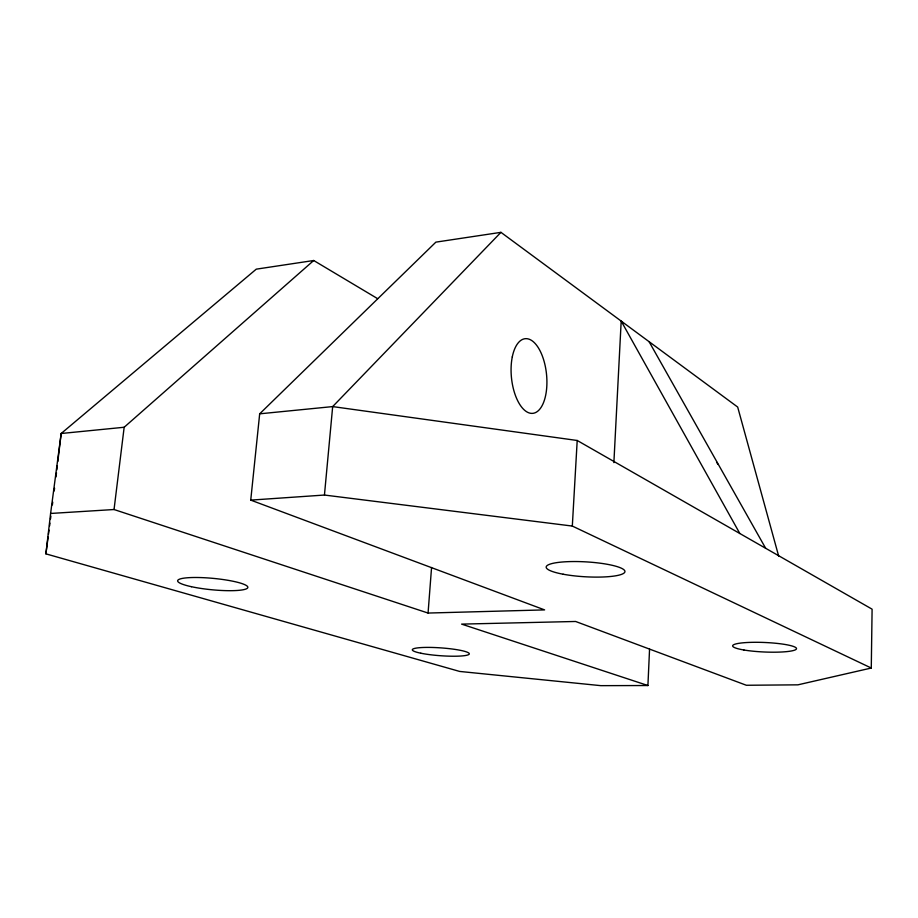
<?xml version="1.0" encoding="UTF-8"?>
<svg xmlns="http://www.w3.org/2000/svg" width="918" height="918" viewBox="0 0 918 918"><rect width="100%" height="100%" fill="white"/><g stroke="black" fill="none" stroke-linecap="round" stroke-linejoin="round"><path stroke-width="1.38" d="M647.913 685.528L461.605 624.114L575.609 621.475L746.368 685.264L797.903 684.839L871.274 668.029L872.1 609.173L577.204 440.479L332.672 406.594L259.679 413.823L250.74 500.115L544.615 609.896L428.063 613.052L114.039 509.524L50.605 513.46L45.9 553.852L459.666 671.437L600.842 685.654L647.913 685.528L649.565 649.06M613.878 462.626L621.188 321.093L739.839 533.519M871.274 668.029L572.316 526.06L577.204 440.479M428.063 613.052L431.563 567.508M250.74 500.115L324.444 495.043L332.672 406.594L500.941 232.346L737.682 407.064L778.705 556.239M55.975 476.958L56.48 472.759M56.813 469.947L57.318 465.747M57.823 461.536L61.162 433.503L256.271 269.158L313.704 260.505L377.642 298.671M114.039 509.524L124.159 427.26L313.704 260.505M50.605 513.46L61.162 433.503L124.159 427.26M45.9 553.852L48.115 537.076M48.482 534.276L49.033 530.088M49.595 525.899L49.962 523.099M50.513 518.911L50.88 516.111M52.36 504.934L52.728 502.135M54.208 490.958L54.575 488.158M259.679 413.823L435.878 242.134L500.941 232.346M324.444 495.043L572.316 526.06M649.083 341.68L765.669 548.287M716.556 462.064A30.363 11.59 86.3 0 1 717.899 464.428M743.924 650.001A31.981 4.762 2.5 0 0 796.009 649.428A31.981 4.762 2.5 0 0 753.758 642.302A31.981 4.762 2.5 0 0 743.924 650.001M420.846 653.214A28.561 3.924 4.1 0 0 468.432 654.718A28.561 3.924 4.1 0 0 433.307 647.488A28.561 3.924 4.1 0 0 420.846 653.214M191.46 586.705A35.228 5.726 5.4 0 0 247.562 588.025A35.228 5.726 5.4 0 0 199.321 577.537A35.228 5.726 5.4 0 0 191.46 586.705M563.147 574.22A39.44 7.459 3.3 0 0 624.814 572.109A39.44 7.459 3.3 0 0 568.758 561.632A39.44 7.459 3.3 0 0 563.147 574.22M512.29 356.895A37.523 17.614 84.2 0 0 531.694 413.387A37.523 17.614 84.2 0 0 542.986 357.779A37.523 17.614 84.2 0 0 512.29 356.895"/></g></svg>
